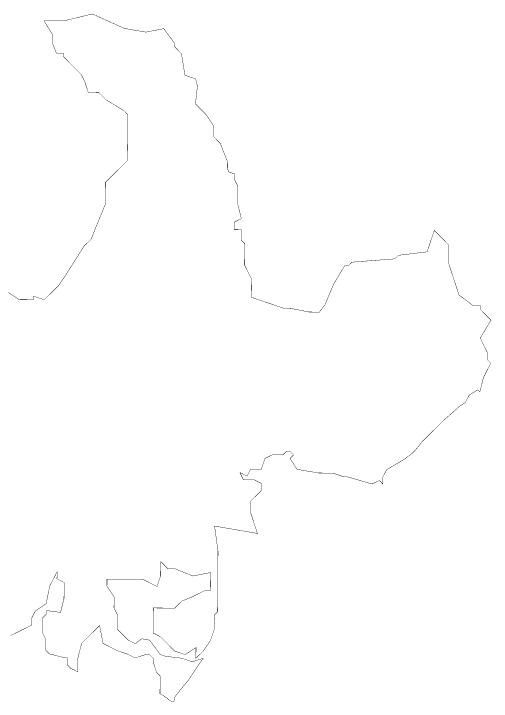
# Model space of a CAD drawing. Header units: metres. Extents: x 317450 to 322614, y 1862311 to 1866028.
# Drawn here: x 320032 to 322614, y 1862311 to 1866028 of the extents above; entities that cross this region are included whole.
import ezdxf

# ---------------------------------------------------------------- set-up
doc = ezdxf.new("R2010")
doc.units = ezdxf.units.M

msp = doc.modelspace()

# ---------------------------------------------------------------- linework, layer by layer
at = {"color": 6, "const_width": 2, "flags": 128}
for points in [[(320195.8, 1865989.6), (320302.1, 1865989), (320457, 1866026.8), (320630.6, 1865948.5), (320746.5, 1865928.5), (320843.2, 1865947.3), (320900.8, 1865869.6), (320900.8, 1865850.2), (320939.2, 1865811.4), (320957.8, 1865695.3), (321015.8, 1865675.7), (321025.2, 1865636.9), (321015, 1865540.3), (321072.7, 1865482), (321111, 1865423.8), (321110.6, 1865365.8), (321149.1, 1865326.8), (321187.3, 1865229.9), (321187, 1865191.3), (321196.6, 1865171.9), (321225.6, 1865162.1), (321225.4, 1865133), (321244.5, 1865094.3), (321243.9, 1864997.6), (321262.8, 1864920.1), (321224.1, 1864901.1), (321223.9, 1864862.4), (321262.5, 1864862.1), (321262.2, 1864804.1), (321281.4, 1864784.7), (321280.8, 1864668.7), (321319, 1864591.1), (321318.4, 1864494.5), (321492.1, 1864435.5), (321530.8, 1864435.3), (321627.3, 1864415.4), (321685.3, 1864415.1), (321714.6, 1864453.6), (321763.6, 1864569.3), (321822.1, 1864665.6), (321841.4, 1864665.5), (321860.9, 1864684.8), (322093, 1864702.8), (322112.4, 1864722), (322267.2, 1864740.5), (322306.6, 1864856.2), (322383.5, 1864778.5), (322383, 1864681.8), (322440, 1864507.4), (322517, 1864449), (322555.6, 1864448.8), (322555.5, 1864429.5), (322613.2, 1864371.1), (322554.7, 1864274.8), (322592.9, 1864197.3), (322592.7, 1864158.6), (322611.9, 1864139.1), (322572.8, 1864062), (322553, 1863984.8), (322539.6, 1863994.2), (322494.9, 1863965.7), (322475.3, 1863927.2), (322446.2, 1863908), (322358.8, 1863831.2), (322242.1, 1863715.8), (322203.2, 1863667.7), (322183.7, 1863648.5), (322144.9, 1863619.7), (322047.9, 1863562.2), (322028.4, 1863523.7), (322028.4, 1863485), (322008.9, 1863504.4), (321970.1, 1863485.3), (321835, 1863524.8), (321815.7, 1863524.9), (321757.8, 1863544.5), (321680.4, 1863545), (321564.5, 1863564.9), (321526.2, 1863623.2), (321545.6, 1863642.5), (321526.4, 1863661.8), (321507.1, 1863662), (321487.7, 1863642.8), (321430, 1863643.1), (321390.9, 1863624), (321371.2, 1863566), (321313.2, 1863566.4), (321293.7, 1863527.8), (321255.1, 1863547.4), (321274.2, 1863508.6), (321332.2, 1863508.3), (321370.8, 1863488.7), (321370.6, 1863450), (321312.2, 1863392.4), (321311.9, 1863334.4), (321349.9, 1863218.2), (321118.1, 1863258.2), (321136.7, 1863122.7), (321134.8, 1862794), (321115.4, 1862774.7), (321120.1, 1862711), (321096.4, 1862640), (321056.3, 1862581.8), (321017.4, 1862543.3), (321017.7, 1862601.3), (320959.5, 1862562.9), (320901.6, 1862582.6), (320824.7, 1862660.4), (320786.2, 1862680), (320786.9, 1862815.3), (320902.9, 1862814.6), (320941.8, 1862853.1), (320990.2, 1862872.2), (321067.8, 1862910.4), (321096.8, 1862910.2), (321097.3, 1863006.9), (321000.6, 1862988.1), (320904.1, 1863027.3), (320865.4, 1863027.5), (320827, 1863066.4), (320826.5, 1862989.1), (320806.9, 1862931.2), (320729.7, 1862970.3), (320536.4, 1862971.4), (320536.2, 1862932.7), (320574.6, 1862874.5), (320574.2, 1862816.5), (320593.3, 1862777.7), (320592.9, 1862700.4), (320650.6, 1862642), (320689.1, 1862622.5), (320724.4, 1862648.8), (320766.6, 1862641.4), (320824.1, 1862563.7), (320853.1, 1862553.9), (320940, 1862543.7), (320998, 1862524.1), (321056.1, 1862543.1), (320978, 1862427.5), (320900.2, 1862331.3), (320900.1, 1862312), (320880.7, 1862312.1), (320842.2, 1862341.2), (320822.9, 1862351), (320823.5, 1862447.7), (320804.3, 1862467.1), (320785.3, 1862525.3), (320785.4, 1862544.6), (320766.1, 1862564), (320746.8, 1862564.1), (320688.7, 1862545.1), (320650.1, 1862564.7), (320592.2, 1862584.4), (320515.1, 1862623.4), (320496.3, 1862720.2), (320399.1, 1862624.1), (320379.3, 1862546.9), (320378.9, 1862469.5), (320340.3, 1862489.1), (320321.1, 1862508.5), (320321.3, 1862547.2), (320302, 1862547.3), (320224.8, 1862567.1), (320205.6, 1862586.6), (320205.9, 1862644.6), (320186.7, 1862683.4), (320187.2, 1862760.7), (320206.7, 1862779.9), (320206.8, 1862799.2), (320226.1, 1862799.1), (320284.9, 1862791.4), (320303.8, 1862866.4), (320304.3, 1862953.4), (320265.7, 1862972.9), (320267, 1863011.9), (320226.8, 1862934.4), (320207, 1862837.9), (320148.7, 1862799.6), (320129.2, 1862761), (320129, 1862722.3), (320012.6, 1862665)], [(320003.8, 1864521.2), (320061.6, 1864482.2), (320138.9, 1864481.8), (320139, 1864501.1), (320196.9, 1864481.5), (320274.7, 1864558.4), (320313.7, 1864616.1), (320411.2, 1864770.3), (320450.1, 1864808.7), (320528.5, 1865001.7), (320529.2, 1865117.7), (320645.9, 1865233), (320647.3, 1865484.4), (320628.1, 1865503.8), (320531.7, 1865562.3), (320493.3, 1865601.2), (320435.3, 1865601.6), (320416.2, 1865659.7), (320397.2, 1865698.5), (320301, 1865795.7), (320301, 1865815), (320262.4, 1865815.2), (320243.4, 1865863.7), (320243.4, 1865912), (320195.8, 1865989.6)]]:
    msp.add_lwpolyline(points, dxfattribs=at)

doc.saveas('drawing.dxf')
